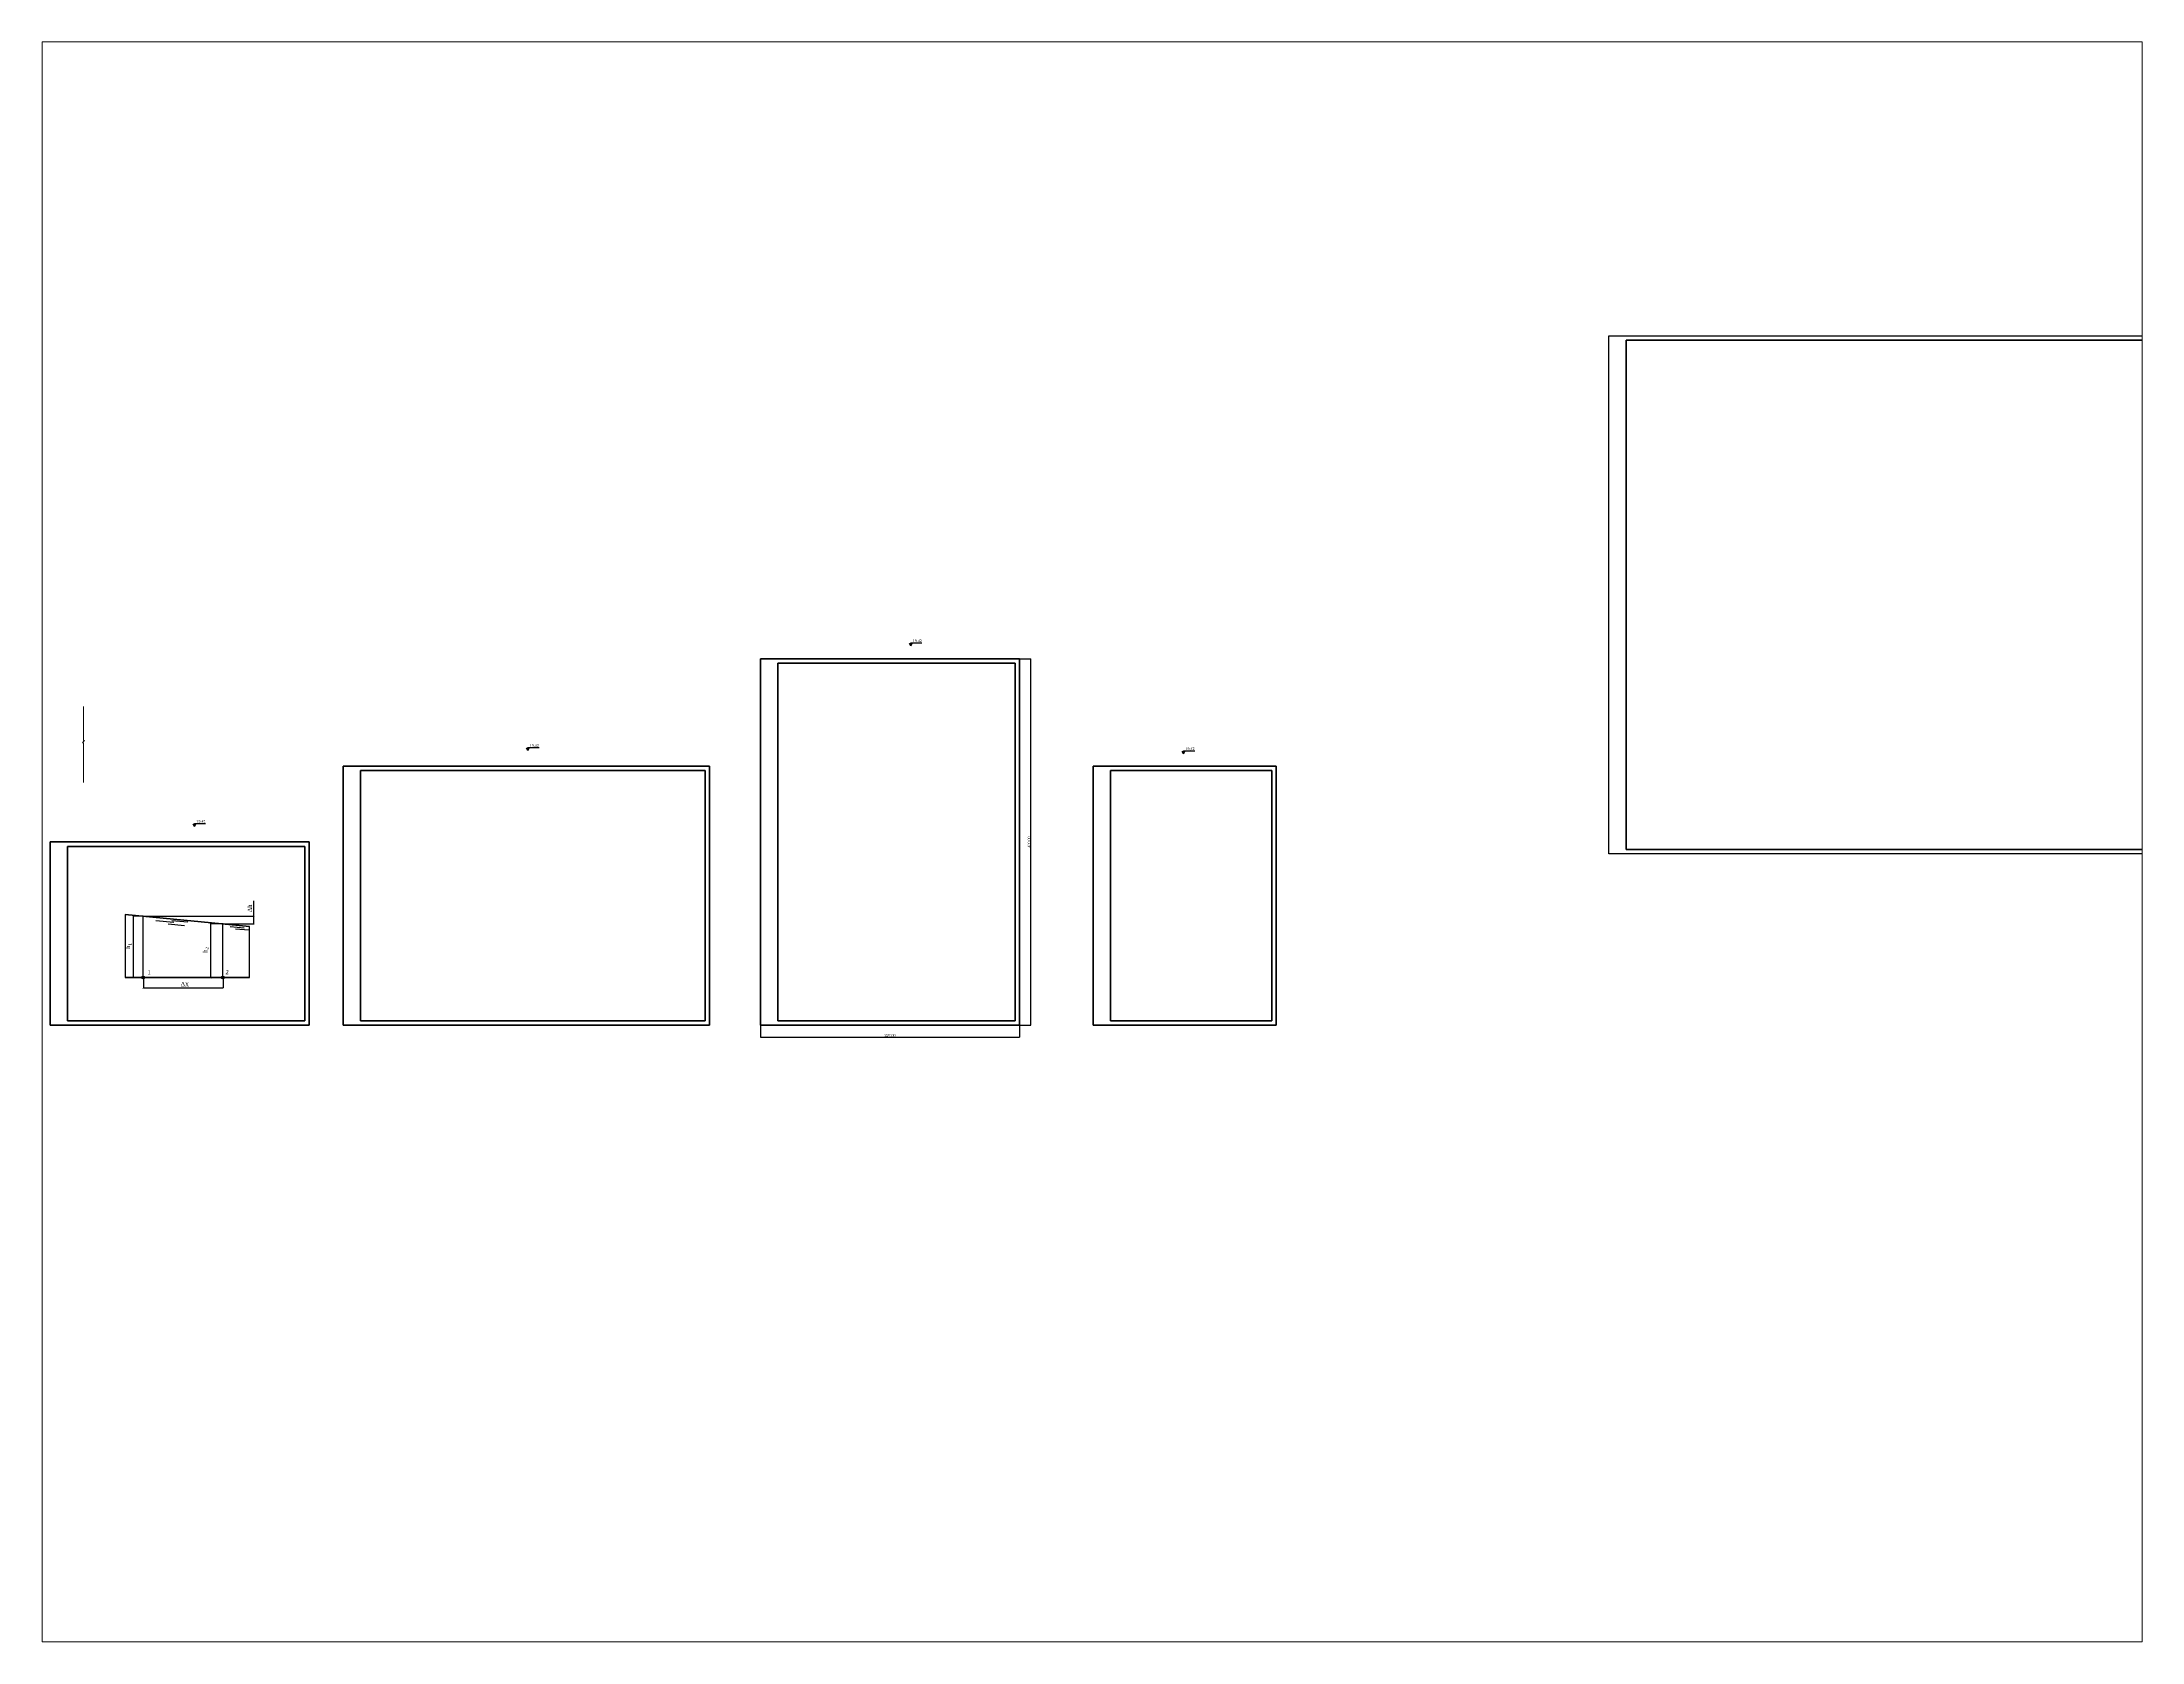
# Paper-space layout 'Layout1' of a CAD drawing. Header units: inches. Extents: x 1.05 to 9.45, y 0.8 to 7.2.
# The model-space entities are those that its viewports show. They can reach past a viewport. Long polylines and large blocks are cut down to what shows.
import ezdxf

# ---------------------------------------------------------------- set-up
doc = ezdxf.new("R2010")
doc.units = ezdxf.units.IN
doc.header["$MEASUREMENT"] = 0
doc.linetypes.add('ACAD_ISO03W100', pattern=[30, 12, -18])
doc.linetypes.add('ACAD_ISO04W100', pattern=[30, 24, -3, 0, -3])
for name, color, linetype in [('axes', 4, 'ACAD_ISO04W100'), ('надписи', 30, 'Continuous'), ('пунктир', 5, 'ACAD_ISO03W100')]:
    doc.layers.add(name, color=color, linetype=linetype)
doc.layers.add('invisible', color=50, linetype='Continuous', plot=False)
for name, color, linetype, lineweight in [('list1', 1, 'Continuous', 40), ('thin', 11, 'Continuous', 15), ('основная', 94, 'Continuous', 40)]:
    doc.layers.add(name, color=color, linetype=linetype, lineweight=lineweight)
doc.styles.get("Standard").update_dxf_attribs({"font": 'TIMES.TTF', "height": 3})
doc.dimstyles.get("Standard").update_dxf_attribs({"dimtxt": 2.5, "dimasz": 1, "dimexe": 0.18, "dimexo": 0.0625, "dimgap": 0.8, "dimtad": 1, "dimdec": 4, "dimzin": 0, "dimdsep": 46, "dimtxsty": 'Standard', "dimblk": 'ARCHTICK', "dimcen": 0.3, "dimadec": 0, "dimazin": 0, "dimtfac": 1, "dimtdec": 4, "dimtofl": 0, "dimtmove": 0, "dimatfit": 3, "dimldrblk": 'ARCHTICK', "dimfxl": 1, "dimtolj": 1, "dimtzin": 0, "dimarcsym": 0})

# ---------------------------------------------------------------- blocks, each defined once
blk = doc.blocks.new('_ArchTick')
at = {"color": 0, "linetype": 'ByBlock', "const_width": 0.15}
blk.add_lwpolyline([(-0.5, -0.5), (0.5, 0.5)], dxfattribs=at)
blk = doc.blocks.new('*D15')
at = {"layer": 'Defpoints', "color": 0}
for p in [(106.9, 124.9), (198.3, 116.1), (233.6, 116.1)]:
    blk.add_point(p, dxfattribs=at)
at = {"layer": 'надписи', "color": 0, "lineweight": -2}
for p, q in [((107, 124.9), (233.8, 124.9)), ((233.6, 124.9), (233.6, 142.4)), ((233.6, 116.1), (233.6, 124.9)), ((198.3, 116.1), (233.8, 116.1))]:
    blk.add_line(p, q, dxfattribs=at)
at = {"layer": 'надписи', "color": 0, "lineweight": -2, "xscale": 2, "yscale": 2, "zscale": 2}
for p, rotation in [((233.6, 124.9), 90), ((233.6, 116.1), 270)]:
    blk.add_blockref('_ArchTick', p, dxfattribs=dict(at, rotation=rotation))
blk = doc.blocks.new('*D16')
at = {"layer": 'Defpoints', "color": 0}
for p in [(198.3, 116.1), (183.8, 54.6), (198.3, 54.6)]:
    blk.add_point(p, dxfattribs=at)
at = {"layer": 'надписи', "color": 0, "lineweight": -2}
for p, q in [((198.3, 116.1), (183.6, 116.1)), ((183.8, 116.1), (183.8, 54.6)), ((198.3, 54.6), (183.6, 54.6))]:
    blk.add_line(p, q, dxfattribs=at)
at = {"layer": 'надписи', "color": 0, "lineweight": -2, "xscale": 2, "yscale": 2, "zscale": 2}
for p, rotation in [((183.8, 116.1), 90), ((183.8, 54.6), 270)]:
    blk.add_blockref('_ArchTick', p, dxfattribs=dict(at, rotation=rotation))
blk = doc.blocks.new('*D17')
at = {"layer": 'Defpoints', "color": 0}
for p in [(107, 124.9), (95.4, 54.6), (107, 54.6)]:
    blk.add_point(p, dxfattribs=at)
at = {"layer": 'надписи', "color": 0, "lineweight": -2}
for p, q in [((106.9, 124.9), (95.2, 124.9)), ((95.4, 124.9), (95.4, 54.6)), ((106.9, 54.6), (95.2, 54.6))]:
    blk.add_line(p, q, dxfattribs=at)
at = {"layer": 'надписи', "color": 0, "lineweight": -2, "xscale": 2, "yscale": 2, "zscale": 2}
for p, rotation in [((95.4, 124.9), 90), ((95.4, 54.6), 270)]:
    blk.add_blockref('_ArchTick', p, dxfattribs=dict(at, rotation=rotation))
blk = doc.blocks.new('*D18')
at = {"layer": 'Defpoints', "color": 0}
for p in [(107, 54.6), (198.3, 54.6), (198.3, 42.9)]:
    blk.add_point(p, dxfattribs=at)
at = {"layer": 'надписи', "color": 0, "lineweight": -2}
for p, q in [((107, 54.6), (107, 42.7)), ((198.3, 54.6), (198.3, 42.7)), ((107, 42.9), (198.3, 42.9))]:
    blk.add_line(p, q, dxfattribs=at)
at = {"layer": 'надписи', "color": 0, "lineweight": -2, "xscale": 2, "yscale": 2, "zscale": 2, "rotation": 180}
blk.add_blockref('_ArchTick', (107, 42.9), dxfattribs=at)
at = {"layer": 'надписи', "color": 0, "lineweight": -2, "xscale": 2, "yscale": 2, "zscale": 2}
blk.add_blockref('_ArchTick', (198.3, 42.9), dxfattribs=at)

msp = doc.modelspace()

# ---------------------------------------------------------------- hatches: boundary and pattern name
at = {"layer": 'надписи'}
h = msp.add_hatch(color=256, dxfattribs=at)
h.paths.add_polyline_path([(105.368, 54.631), (108.449, 54.631, 1)])
h.paths.add_polyline_path([(105.368, 54.631, 1), (108.449, 54.631)])
h = msp.add_hatch(color=256, dxfattribs=at)
h.paths.add_polyline_path([(196.711, 54.631), (199.793, 54.631, 1)])
h.paths.add_polyline_path([(196.711, 54.631, 1), (199.793, 54.631)])
h = msp.add_hatch(color=256, dxfattribs=at)
h.paths.add_polyline_path([(196.711, 54.631), (199.793, 54.631, 1)])
h.paths.add_polyline_path([(196.711, 54.631, 1), (199.793, 54.631)])

# ---------------------------------------------------------------- linework, layer by layer
at = {"layer": 'invisible'}
for p, q in [((1786.8, 790.246), (2627.8, 790.246)), ((1786.8, 196.246), (1786.8, 790.246)), ((2627.8, 196.246), (1786.8, 196.246)), ((86.093, 126.933), (86.093, 54.631)), ((228.689, 54.631), (228.689, 113.186))]:
    msp.add_line(p, q, dxfattribs=at)
at = {"layer": 'list1', "color": 104}
for p, q in [((814.33, 0), (814.33, 420)), ((1111.33, 420), (814.33, 420)), ((834.33, 415), (1106.33, 415)), ((834.33, 5), (834.33, 415)), ((1106.33, 5), (1106.33, 415)), ((1111.33, 0), (1111.33, 420)), ((336.052, 0), (336.052, 297)), ((336.052, 297), (756.052, 297)), ((356.052, 5), (356.052, 292)), ((356.052, 292), (751.052, 292)), ((751.052, 292), (751.052, 5)), ((756.052, 0), (756.052, 297)), ((1195.64, 0), (1195.64, 297)), ((1195.64, 297), (1405.64, 297)), ((1215.64, 5), (1215.64, 292)), ((1215.64, 292), (1400.64, 292)), ((1400.64, 292), (1400.64, 5)), ((1405.64, 297), (1405.64, 0)), ((297, 210), (0, 210)), ((0, 210), (0, 0)), ((292, 205), (20, 205)), ((20, 205), (20, 5)), ((292, 5), (292, 205)), ((297, 0), (297, 210)), ((0, 0), (297, 0)), ((20, 5), (292, 5)), ((356.052, 5), (751.052, 5)), ((1111.33, 0), (814.33, 0)), ((1106.33, 5), (834.33, 5)), ((1405.64, 0), (1195.64, 0)), ((1400.64, 5), (1215.64, 5)), ((336.052, 0), (756.052, 0))]:
    msp.add_line(p, q, dxfattribs=at)
at = {"layer": 'thin'}
for p, q in [((38.396, 326.301), (38.396, 365.351)), ((37.131, 323.786), (38.388, 325.043)), ((38.381, 323.786), (37.131, 323.786)), ((38.381, 323.786), (38.381, 278.026)), ((39.646, 326.301), (38.388, 325.043)), ((38.396, 326.301), (39.646, 326.301))]:
    msp.add_line(p, q, dxfattribs=at)
at = {"layer": 'надписи'}
for p, q in [((986.634, 434.88), (984.995, 437.503)), ((984.995, 437.503), (986.634, 437.503)), ((986.634, 434.88), (986.634, 438.193)), ((986.634, 438.193), (999.443, 438.193)), ((986.634, 434.88), (988.273, 437.503)), ((988.273, 437.503), (986.634, 437.503)), ((547.726, 314.91), (546.086, 317.533)), ((546.086, 317.533), (547.726, 317.533)), ((547.726, 314.91), (547.726, 318.223)), ((547.726, 318.223), (560.535, 318.223)), ((547.726, 314.91), (549.365, 317.533)), ((549.365, 317.533), (547.726, 317.533)), ((1299.247, 311.161), (1297.608, 313.784)), ((1297.608, 313.784), (1299.247, 313.784)), ((1299.247, 311.161), (1299.247, 314.474)), ((1299.247, 314.474), (1312.056, 314.474)), ((1299.247, 311.161), (1300.886, 313.784)), ((1300.886, 313.784), (1299.247, 313.784)), ((165.573, 227.903), (163.933, 230.526)), ((163.933, 230.526), (165.573, 230.526)), ((165.573, 227.903), (165.573, 231.216)), ((165.573, 231.216), (178.382, 231.216)), ((165.573, 227.903), (167.212, 230.526)), ((167.212, 230.526), (165.573, 230.526)), ((121.376, 120.047), (141.939, 118.055)), ((135.598, 116.063), (154.078, 114.433)), ((139.675, 120.137), (157.882, 118.598)), ((206.395, 113.151), (222.616, 111.747)), ((212.654, 110.47), (227.724, 109.296))]:
    msp.add_line(p, q, dxfattribs=at)
for centre in [(106.909, 54.631), (198.252, 54.631), (198.252, 54.631)]:
    msp.add_circle(centre, 1.541, dxfattribs=at)
at = {"layer": 'основная'}
for p, q in [((1806.8, 785.246), (1806.8, 201.246)), ((2622.8, 785.246), (1806.8, 785.246)), ((1806.8, 201.246), (2622.8, 201.246)), ((86.093, 54.631), (228.689, 54.631))]:
    msp.add_line(p, q, dxfattribs=at)
at = {"layer": 'основная', "color": 161}
msp.add_line((86.093, 126.933), (228.689, 113.186), dxfattribs=at)
at = {"layer": 'пунктир', "ltscale": 0.4}
for p, q in [((106.909, 54.631), (106.909, 124.926)), ((198.252, 54.631), (198.252, 116.12))]:
    msp.add_line(p, q, dxfattribs=at)

# ---------------------------------------------------------------- texts
at = {"layer": 'надписи', "attachment_point": 1}
for s, insert, char_height, width in [('19,42', (988.903, 442.146), 3, 8.46882), ('19,42', (549.995, 322.176), 3, 8.46882), ('19,42', (1301.516, 318.427), 3, 8.46882), ('19,42', (167.842, 235.169), 3, 8.46882), ('1', (111.666, 63.338), 5, 8.8865), ('Δ{\\H1.2x;x}', (149.858, 50.598), 5, 11.16516), ('2', (201.047, 63.341), 5, 9.38714)]:
    msp.add_mtext(s, dxfattribs=dict(at, insert=insert, char_height=char_height, width=width))
at = {"layer": 'надписи', "char_height": 5, "width": 12.35306, "attachment_point": 1, "rotation": 90}
for s, insert in [('\\A1;Δh', (226.396, 129.605)), ('\\A1;h{\\H0.7x;\\S^ 1;}', (86.703, 87.489)), ('\\A1;h{\\H0.7x;\\S^ 2;}', (175.136, 83.085))]:
    msp.add_mtext(s, dxfattribs=dict(at, insert=insert))

# ---------------------------------------------------------------- dimensions: what is measured, and where the dimension line sits
at = {"layer": 'list1', "color": 104}
msp.add_aligned_dim(p1=(1111.33, 0), p2=(1111.33, 420), distance=-12.775, dimstyle='Standard', override={"dimtxt": 1.8, "dimgap": 0.5, "dimdec": 2, "dimcen": 0.5, "dimtdec": 2}, dxfattribs=at).render()
msp.add_linear_dim(base=(1111.33, -13.617), p1=(814.33, 0), p2=(1111.33, 0), dimstyle='Standard', override={"dimtxt": 1.8, "dimgap": 0.5, "dimdec": 2, "dimcen": 0.5, "dimtdec": 2}, dxfattribs=at).render()
at = {"layer": 'надписи'}
for base, p1, p2, picture, middle in [((95.352, 54.631), (106.971, 124.926), (106.971, 54.631), '*D17', (95.352, 89.779)), ((183.785, 54.631), (198.314, 116.12), (198.314, 54.631), '*D16', (183.785, 85.375))]:
    dim = msp.add_linear_dim(base=base, p1=p1, p2=p2, angle=90, text=' ', dimstyle='Standard', override={"dimtxt": 1.8, "dimasz": 2, "dimgap": 0.5, "dimdec": 2, "dimcen": 0.5, "dimtdec": 2}, dxfattribs=at)
    dim.commit()
    dim.dimension.update_dxf_attribs({"geometry": picture, "text_midpoint": middle})
dim = msp.add_linear_dim(base=(233.636, 116.12), p1=(106.909, 124.926), p2=(198.252, 116.12), angle=90, text=' ', dimstyle='Standard', override={"dimtxt": 1.8, "dimasz": 2, "dimgap": 0.5, "dimdec": 2, "dimcen": 0.5, "dimtdec": 2}, dxfattribs=at)
dim.commit()
dim.dimension.update_dxf_attribs({"geometry": '*D15', "text_midpoint": (233.636, 141.91), "dimtype": 160})
dim = msp.add_linear_dim(base=(198.314, 42.93), p1=(106.971, 54.631), p2=(198.314, 54.631), text=' ', dimstyle='Standard', override={"dimtxt": 1.8, "dimasz": 2, "dimgap": 0.5, "dimdec": 2, "dimcen": 0.5, "dimtdec": 2}, dxfattribs=at)
dim.commit()
dim.dimension.update_dxf_attribs({"geometry": '*D18', "text_midpoint": (152.643, 42.93)})

psp = doc.layouts.get("Layout1")

# ---------------------------------------------------------------- viewports
at = {"layer": 'axes'}
psp.add_viewport(center=(5.25, 4), size=(8.4, 6.4), view_center_point=(1194.3534, 210), view_height=1833.984724, dxfattribs=at)

doc.saveas('drawing.dxf')
